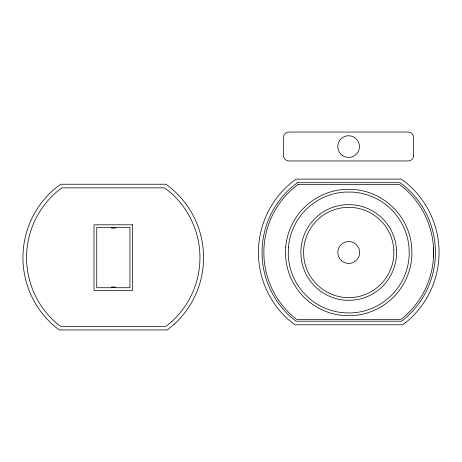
<?xml version="1.0" encoding="UTF-8"?>
<svg xmlns="http://www.w3.org/2000/svg" width="462" height="462" viewBox="0 0 462 462"><rect width="100%" height="100%" fill="white"/><g stroke="black" fill="none" stroke-linecap="round" stroke-linejoin="round"><path stroke-width="0.69" d="M111.567 227.512L96.731 227.512L96.731 287.728L111.567 287.728M115.102 227.512L129.938 227.512L129.938 287.728L115.102 287.728M111.527 227.841L115.142 227.847M111.527 287.231L115.142 287.231M433.483 247.453L433.483 257.513M115.142 227.512L115.142 227.962L111.527 227.962L111.527 227.512M115.142 287.728L115.142 287.093L111.527 287.093L111.527 287.728M393.809 250.011L393.786 255.365A45.155 45.155 0 0 1 352.529 297.476L347.181 297.609A45.155 45.155 0 0 1 303.863 257.617L303.569 252.275A45.155 45.155 0 0 1 347.591 207.346L352.939 207.525A45.155 45.155 0 0 1 393.809 250.011M396.517 249.861L396.494 255.532A47.869 47.869 0 0 1 352.754 300.179L347.089 300.323A47.869 47.869 0 0 1 301.166 257.929L300.854 252.264A47.869 47.869 0 0 1 347.522 204.631L353.187 204.822A47.869 47.869 0 0 1 396.517 249.861M285.712 247.234L285.533 254.724A63.225 63.225 0 0 0 341.609 315.309L349.087 315.708A63.225 63.225 0 0 0 411.931 253.99L411.665 246.506A63.225 63.225 0 0 0 352.102 189.345L344.612 189.391A63.225 63.225 0 0 0 285.712 247.234M288.421 247.459L288.248 254.626A60.51 60.51 0 0 0 341.915 312.612L349.076 312.993A60.51 60.51 0 0 0 409.216 253.927L408.962 246.76A60.51 60.51 0 0 0 351.957 192.059L344.791 192.1A60.51 60.51 0 0 0 288.421 247.459M413.565 155.677C413.617 158.506 411.116 161.007 408.287 160.955L288.929 160.955A5.417 5.417 0 0 1 283.506 155.532L283.506 137.474A5.417 5.417 0 0 1 288.929 132.051L408.142 132.051A5.417 5.417 0 0 1 413.565 137.474L413.565 155.677M297.372 182.715L290.223 188.513A86.7 86.7 0 0 0 290.223 316.453L296.073 321.2L401.426 321.2L403.366 319.808A86.7 86.7 0 0 0 403.366 185.158L399.959 182.715L297.372 182.715M298.013 184.523L291.447 189.847A84.887 84.887 0 0 0 291.447 315.113L296.714 319.392L400.843 319.392L402.229 318.399A84.887 84.887 0 0 0 402.229 186.567L399.382 184.523L298.013 184.523M171.777 321.587L165.927 326.334L60.574 326.334L58.634 324.942A86.7 86.7 0 0 1 58.634 190.298L62.041 187.849L164.628 187.849L171.777 193.647A86.7 86.7 0 0 1 171.777 321.587M174.22 324.255L167.209 329.949L59.413 329.949L56.352 327.749A90.315 90.315 0 0 1 56.352 187.485L60.88 184.24L165.91 184.24A90.315 90.315 0 0 1 174.22 324.255M405.648 322.615L402.587 324.809L294.791 324.809L287.78 319.121A90.315 90.315 0 0 1 296.09 179.1L401.12 179.1L405.648 182.351A90.315 90.315 0 0 1 405.648 322.615M132.646 224.803L94.017 224.803L94.017 290.436L132.646 290.436L132.646 224.803M342.775 155.711A10.84 10.84 0 0 0 359.436 147.055A10.84 10.84 0 0 0 343.607 136.96A10.84 10.84 0 0 0 342.775 155.711M341.528 260.689A10.926 10.926 0 0 0 359.459 254.626A10.926 10.926 0 0 0 345.241 242.128A10.926 10.926 0 0 0 341.528 260.689"/></g></svg>
